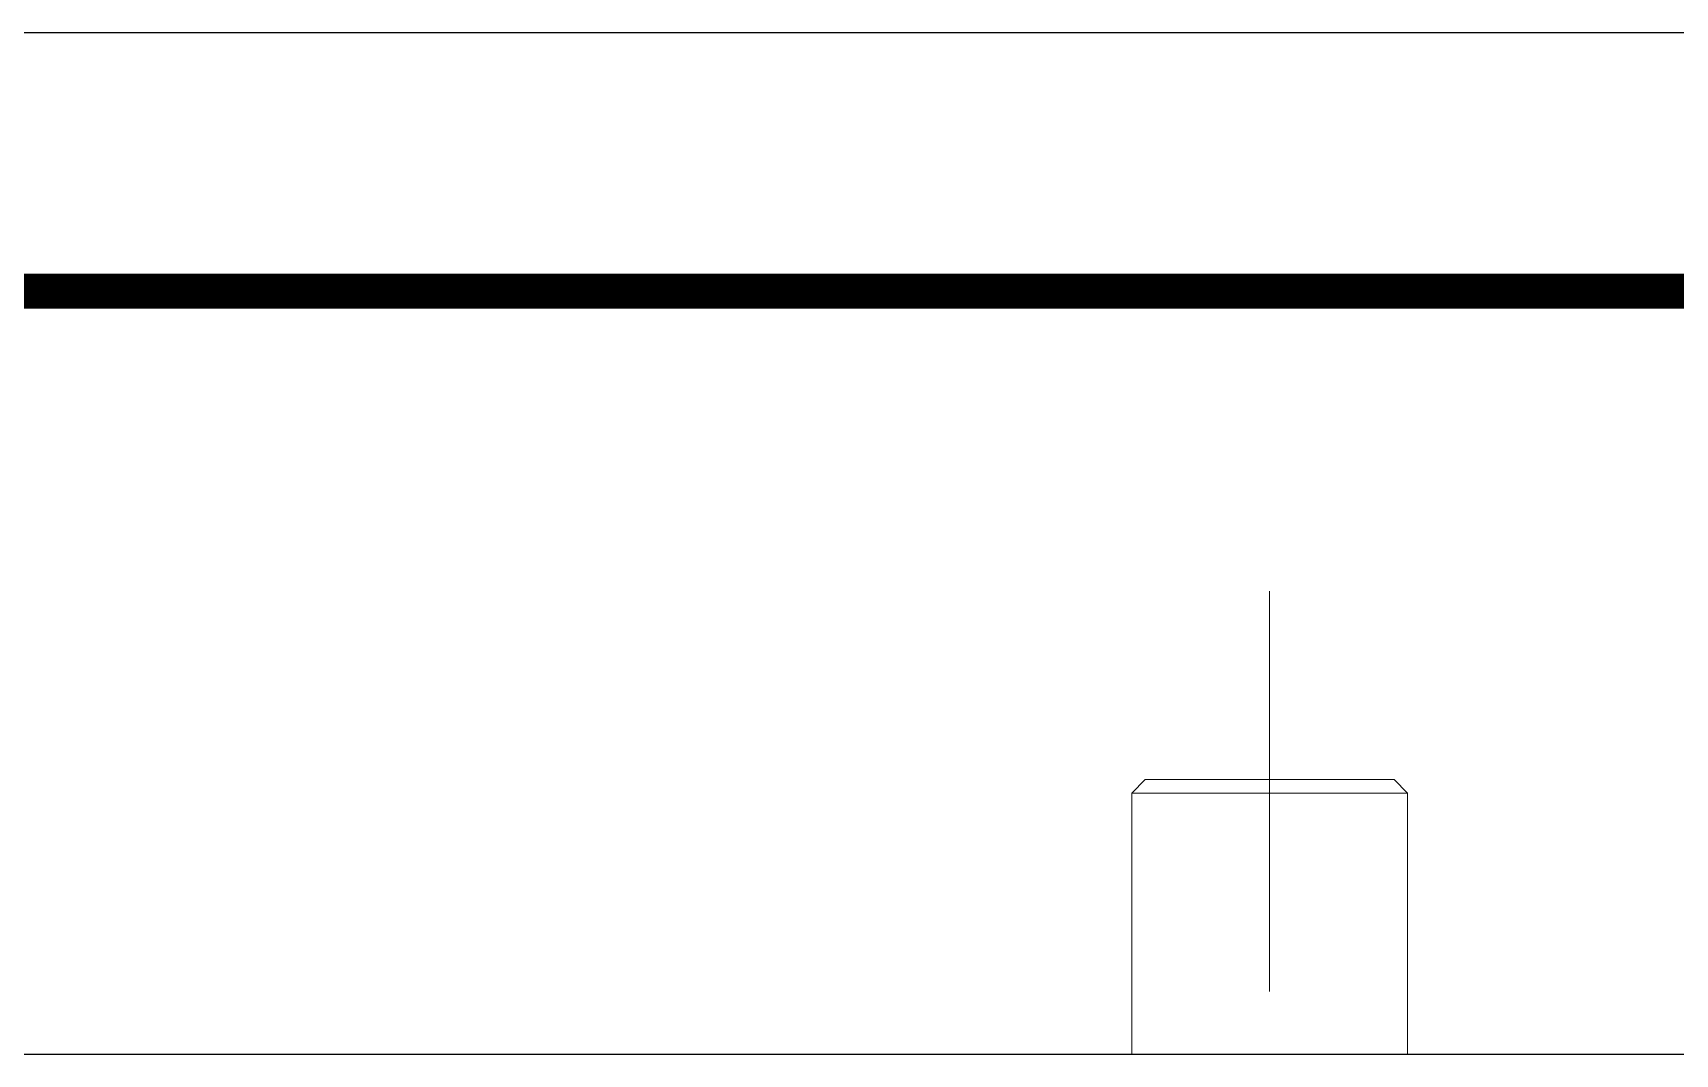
# Model space of a CAD drawing. Extents: x 3349 to 5808, y -3 to 827.
# Drawn here: x 5035.1 to 5157.1, y 748.2 to 824.1 of the extents above; entities that cross this region are included whole.
import ezdxf

# ---------------------------------------------------------------- set-up
doc = ezdxf.new("R2010")
doc.units = 0
doc.header["$LTSCALE"] = 4
doc.header["$MEASUREMENT"] = 0
doc.linetypes.add('CENTER2', pattern=[28.575, 19.05, -3.175, 3.175, -3.175])
doc.layers.get('0').update_dxf_attribs({"linetype": 'CONTINUOUS'})
doc.layers.add('1', color=7, linetype='CONTINUOUS')
doc.layers.add('Cneter', color=1, linetype='CENTER2', lineweight=13)

msp = doc.modelspace()

# ---------------------------------------------------------------- linework, layer by layer
at = {"ltscale": 0.5}
msp.add_line((4818.37, 748.18), (5477.51, 748.18), dxfattribs=at)
msp.add_lwpolyline([(4679.56, -2.73), (5807.96, -2.73), (5807.96, 824.07), (4679.56, 824.07)], close=True, dxfattribs=at)
at = {"color": 5, "linetype": 'ByBlock', "lineweight": 200, "const_width": 2.6}
msp.add_lwpolyline([(4697.71, 32.67), (5789.71, 32.67), (5789.71, 804.87), (4697.71, 804.87)], close=True, dxfattribs=at)
at = {"layer": '1', "color": 7, "linetype": 'Continuous', "lineweight": 18}
for p, q in [((5117.72, 768.58), (5116.72, 767.58)), ((5116.72, 767.58), (5116.72, 748.18)), ((5123.47, 767.58), (5116.72, 767.58)), ((5123.81, 768.58), (5117.72, 768.58)), ((5136.6, 767.58), (5123.47, 767.58)), ((5135.66, 768.58), (5123.81, 768.58)), ((5135.66, 768.58), (5136.22, 768.58)), ((5137.22, 767.58), (5136.22, 768.58)), ((5136.6, 767.58), (5137.22, 767.58)), ((5137.22, 748.18), (5137.22, 767.58))]:
    msp.add_line(p, q, dxfattribs=at)
at = {"layer": 'Cneter', "lineweight": 5, "ltscale": 0.5}
msp.add_line((5126.97, 695.69), (5126.97, 782.59), dxfattribs=at)

doc.saveas('drawing.dxf')
